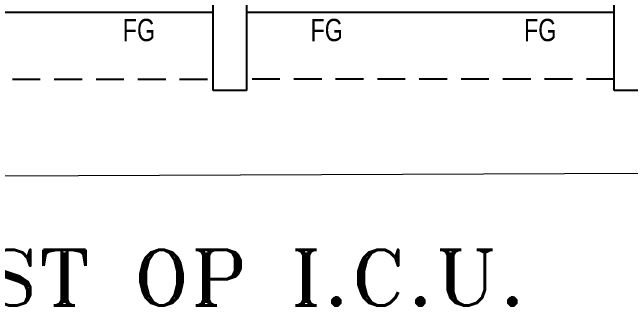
# Model space of a CAD drawing. Extents: x 11369658 to 11598203, y -3946797 to -3787209.
# Drawn here: x 11401377 to 11406924, y -3913304 to -3910676 of the extents above; entities that cross this region are included whole.
import ezdxf

# ---------------------------------------------------------------- set-up
doc = ezdxf.new("R2010")
doc.units = 0
doc.header["$MEASUREMENT"] = 0
doc.linetypes.add('DASHED', pattern=[0.75, 0.5, -0.25])
doc.layers.get('0').update_dxf_attribs({"linetype": 'CONTINUOUS'})
doc.layers.add('0.0', color=8, linetype='CONTINUOUS', lineweight=0)
doc.styles.add('ARIAL', font='arial.ttf', dxfattribs={"width": 0.75})
doc.styles.add('ROMANT', font='romant.shx')

msp = doc.modelspace()

# ---------------------------------------------------------------- linework, layer by layer
at = {"color": 8, "lineweight": 25}
for p, q in [((11403177.5, -3911376.3), (11403177.5, -3910476.3)), ((11403477.5, -3910476.3), (11403477.5, -3911376.3)), ((11406777.5, -3911376.3), (11406777.5, -3910476.3)), ((11403477.5, -3911376.3), (11403177.5, -3911376.3)), ((11407077.5, -3911376.3), (11406777.5, -3911376.3))]:
    msp.add_line(p, q, dxfattribs=at)
at = {"color": 8, "lineweight": 25, "ltscale": 500}
for p, q in [((11403177.5, -3910676.3), (11399877.5, -3910676.3)), ((11406777.5, -3910676.3), (11403477.5, -3910676.3))]:
    msp.add_line(p, q, dxfattribs=at)
at = {"color": 8, "linetype": 'DASHED', "lineweight": 25, "ltscale": 500}
for p, q in [((11399877.5, -3911276.3), (11403177.5, -3911276.3)), ((11406777.5, -3911276.3), (11403477.5, -3911276.3))]:
    msp.add_line(p, q, dxfattribs=at)
at = {"layer": '0.0', "ltscale": 500}
msp.add_line((11396277.5, -3912163.7), (11410377.5, -3912103.6), dxfattribs=at)

# ---------------------------------------------------------------- texts
at = {"color": 8, "lineweight": 20}
for s, height, style, width, p in [('FG', 200, 'ARIAL', 0.75, (11402367.1, -3910934.4)), ('FG', 200, 'ARIAL', 0.75, (11404051.5, -3910934.4)), ('FG', 200, 'ARIAL', 0.75, (11405967.1, -3910934.4)), ('POST OP I.C.U.', 499.98, 'ROMANT', 1.1, (11400099.7, -3913304.2))]:
    msp.add_text(s, height=height, dxfattribs=dict(at, style=style, width=width)).set_placement(p)

doc.saveas('drawing.dxf')
